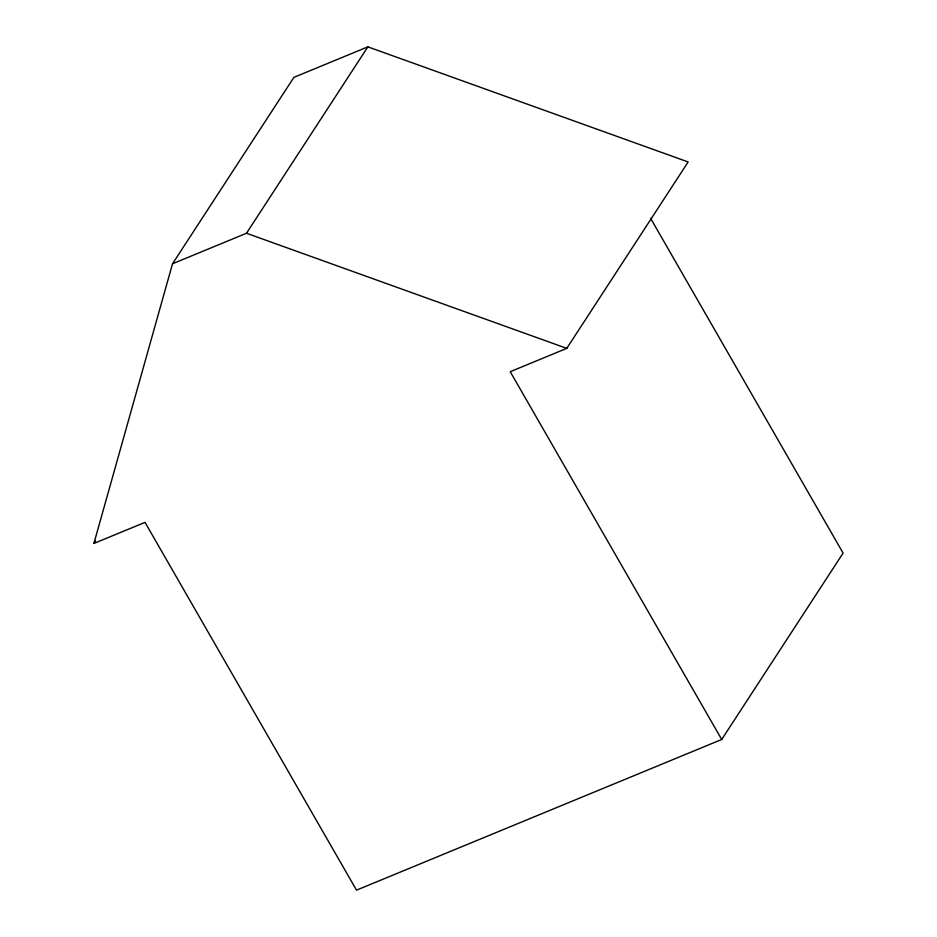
<?xml version="1.0" encoding="UTF-8"?>
<svg xmlns="http://www.w3.org/2000/svg" width="937" height="937" viewBox="0 0 937 937"><rect width="100%" height="100%" fill="white"/><g stroke="black" fill="none" stroke-linecap="round" stroke-linejoin="round"><path stroke-width="1.41" d="M93.899 543.448L172.525 263.765L293.902 77.361L367.866 46.85L688.145 161.96L566.768 348.365L510.232 371.696L721.713 739.48L356.517 890.15L145.024 522.366L93.899 543.448L95.504 541M172.525 263.765L246.49 233.254L367.866 46.85M721.713 739.48L843.101 553.076L650.571 218.262M246.49 233.254L566.768 348.365"/></g></svg>
